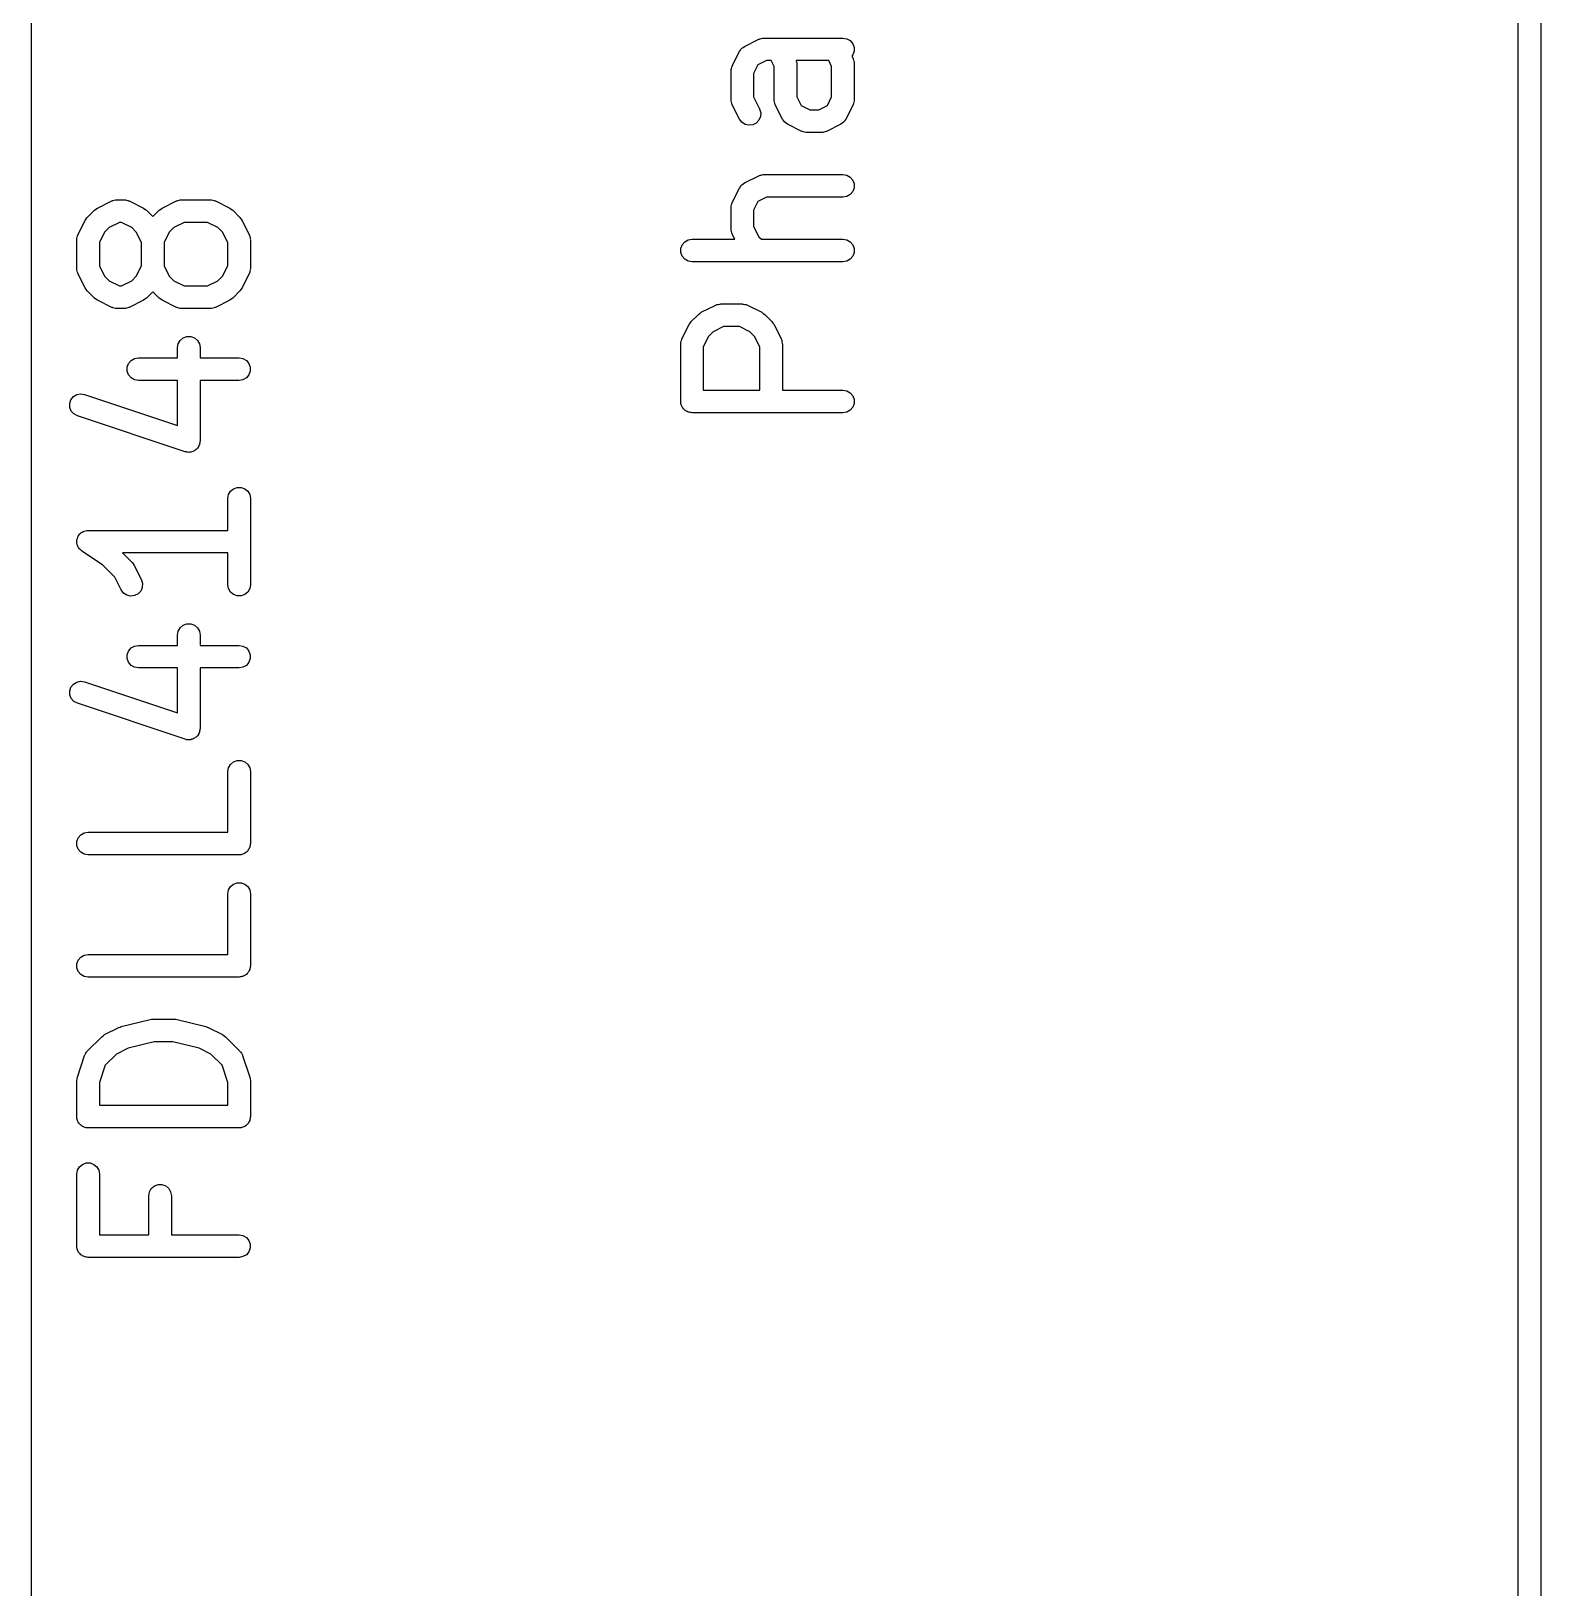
# Model space of a CAD drawing. Extents: x 1 to 57, y -99 to 45.
# Drawn here: x 24.07 to 34.08, y -23.67 to -13.36 of the extents above; entities that cross this region are included whole.
import ezdxf

# ---------------------------------------------------------------- set-up
doc = ezdxf.new("R2010")
doc.units = 0
doc.header["$MEASUREMENT"] = 0
doc.layers.add('BLACK', color=7, linetype='CONTINUOUS')

msp = doc.modelspace()

# ---------------------------------------------------------------- linework, layer by layer
at = {"layer": 'Black'}
for p, q in [((34.075, 45), (34.075, -47)), ((24.075, 44.925), (24.075, -46.925)), ((33.925, -46.925), (33.925, 44.925)), ((28.895, -13.4091), (28.8992, -13.4079)), ((28.8992, -13.4079), (28.9029, -13.4057)), ((28.9029, -13.4057), (28.9116, -13.4042)), ((28.9116, -13.4042), (28.92, -13.4017)), ((28.92, -13.4017), (28.9243, -13.4019)), ((28.9243, -13.4019), (28.9286, -13.4012)), ((28.9286, -13.4012), (29.4524, -13.4012)), ((29.4524, -13.4012), (29.478, -13.4057)), ((29.478, -13.4057), (29.5006, -13.4187)), ((28.7186, -13.5855), (28.7663, -13.4903)), ((28.7663, -13.4903), (28.7728, -13.4814)), ((28.7728, -13.4814), (28.7789, -13.4722)), ((28.7789, -13.4722), (28.7805, -13.471)), ((28.7805, -13.471), (28.7818, -13.4693)), ((28.7818, -13.4693), (28.791, -13.4633)), ((28.791, -13.4633), (28.7998, -13.4567)), ((28.7998, -13.4567), (28.895, -13.4091)), ((29.5006, -13.4187), (29.5173, -13.4387)), ((29.5173, -13.4387), (29.5262, -13.4632)), ((29.5262, -13.4892), (29.5173, -13.5137)), ((29.5262, -13.4632), (29.5262, -13.4892)), ((28.7112, -13.6105), (28.7137, -13.6021)), ((28.7115, -13.6148), (28.7112, -13.6105)), ((28.7137, -13.6021), (28.7152, -13.5934)), ((28.7152, -13.5934), (28.7174, -13.5896)), ((28.7174, -13.5896), (28.7186, -13.5855)), ((28.8892, -13.5797), (28.8607, -13.6368)), ((28.9463, -13.5512), (28.8892, -13.5797)), ((28.9775, -13.5512), (28.9463, -13.5512)), ((28.9964, -13.5891), (28.9775, -13.5512)), ((28.9964, -13.8095), (28.9964, -13.5891)), ((29.1429, -13.5512), (29.1434, -13.5544)), ((29.3584, -13.5512), (29.1429, -13.5512)), ((29.1434, -13.5544), (29.1459, -13.5629)), ((29.1459, -13.5629), (29.1457, -13.5672)), ((29.1457, -13.5672), (29.1464, -13.5714)), ((29.1464, -13.5714), (29.1464, -13.7918)), ((29.3774, -13.5891), (29.3584, -13.5512)), ((29.3774, -13.7918), (29.3774, -13.5891)), ((29.5173, -13.5137), (29.5111, -13.5211)), ((29.5111, -13.5211), (29.5195, -13.5379)), ((29.5195, -13.5379), (29.5207, -13.542)), ((29.5207, -13.542), (29.5229, -13.5458)), ((29.5229, -13.5458), (29.5244, -13.5544)), ((29.5244, -13.5544), (29.5269, -13.5629)), ((29.5269, -13.5629), (29.5266, -13.5672)), ((29.5266, -13.5672), (29.5274, -13.5714)), ((29.5274, -13.5714), (29.5274, -13.8095)), ((28.7107, -13.619), (28.7115, -13.6148)), ((28.7107, -13.8095), (28.7107, -13.619)), ((28.8607, -13.6368), (28.8607, -13.7918)), ((28.7115, -13.8138), (28.7107, -13.8095)), ((28.7112, -13.8181), (28.7115, -13.8138)), ((28.7137, -13.8265), (28.7112, -13.8181)), ((28.8607, -13.7918), (28.9004, -13.8712)), ((28.9972, -13.8138), (28.9964, -13.8095)), ((28.9969, -13.8181), (28.9972, -13.8138)), ((28.9994, -13.8265), (28.9969, -13.8181)), ((29.1464, -13.7918), (29.1749, -13.8489)), ((29.3489, -13.8489), (29.3774, -13.7918)), ((29.5269, -13.8181), (29.5244, -13.8265)), ((29.5274, -13.8095), (29.5266, -13.8138)), ((29.5266, -13.8138), (29.5269, -13.8181)), ((28.7152, -13.8352), (28.7137, -13.8265)), ((28.7174, -13.8389), (28.7152, -13.8352)), ((28.7186, -13.8431), (28.7174, -13.8389)), ((28.7663, -13.9383), (28.7186, -13.8431)), ((28.9063, -13.9222), (28.8959, -13.9461)), ((28.9004, -13.8712), (28.9078, -13.8962)), ((28.9078, -13.8962), (28.9063, -13.9222)), ((29.001, -13.8352), (28.9994, -13.8265)), ((29.0031, -13.8389), (29.001, -13.8352)), ((29.0043, -13.8431), (29.0031, -13.8389)), ((29.052, -13.9383), (29.0043, -13.8431)), ((29.1749, -13.8489), (29.232, -13.8774)), ((29.232, -13.8774), (29.2918, -13.8774)), ((29.2918, -13.8774), (29.3489, -13.8489)), ((29.5195, -13.8431), (29.4718, -13.9383)), ((29.5207, -13.8389), (29.5195, -13.8431)), ((29.5229, -13.8352), (29.5207, -13.8389)), ((29.5244, -13.8265), (29.5229, -13.8352)), ((28.7818, -13.9592), (28.7663, -13.9383)), ((28.8035, -13.9736), (28.7818, -13.9592)), ((28.8288, -13.9796), (28.8035, -13.9736)), ((28.8547, -13.9766), (28.8288, -13.9796)), ((28.878, -13.965), (28.8547, -13.9766)), ((28.8959, -13.9461), (28.878, -13.965)), ((29.0585, -13.9471), (29.052, -13.9383)), ((29.0646, -13.9563), (29.0585, -13.9471)), ((29.0662, -13.9576), (29.0646, -13.9563)), ((29.0675, -13.9592), (29.0662, -13.9576)), ((29.0767, -13.9653), (29.0675, -13.9592)), ((29.0855, -13.9718), (29.0767, -13.9653)), ((29.1807, -14.0195), (29.0855, -13.9718)), ((29.1849, -14.0207), (29.1807, -14.0195)), ((29.1886, -14.0229), (29.1849, -14.0207)), ((29.1973, -14.0244), (29.1886, -14.0229)), ((29.2057, -14.0269), (29.1973, -14.0244)), ((29.21, -14.0266), (29.2057, -14.0269)), ((29.2143, -14.0274), (29.21, -14.0266)), ((29.3138, -14.0266), (29.3095, -14.0274)), ((29.3181, -14.0269), (29.3138, -14.0266)), ((29.3265, -14.0244), (29.3181, -14.0269)), ((29.3352, -14.0229), (29.3265, -14.0244)), ((29.3389, -14.0207), (29.3352, -14.0229)), ((29.3431, -14.0195), (29.3389, -14.0207)), ((29.4383, -13.9718), (29.3431, -14.0195)), ((29.4471, -13.9653), (29.4383, -13.9718)), ((29.4563, -13.9592), (29.4471, -13.9653)), ((29.4576, -13.9576), (29.4563, -13.9592)), ((29.4592, -13.9563), (29.4576, -13.9576)), ((29.4653, -13.9471), (29.4592, -13.9563)), ((29.4718, -13.9383), (29.4653, -13.9471)), ((29.3095, -14.0274), (29.2143, -14.0274)), ((28.7998, -14.3615), (28.895, -14.3139)), ((28.895, -14.3139), (28.8992, -14.3126)), ((28.8992, -14.3126), (28.9029, -14.3105)), ((28.9029, -14.3105), (28.9116, -14.3089)), ((28.9116, -14.3089), (28.92, -14.3064)), ((28.92, -14.3064), (28.9243, -14.3067)), ((28.9243, -14.3067), (28.9286, -14.306)), ((28.9286, -14.306), (29.4524, -14.306)), ((29.4524, -14.306), (29.478, -14.3105)), ((29.478, -14.3105), (29.5006, -14.3235)), ((29.5006, -14.3235), (29.5173, -14.3435)), ((28.7186, -14.4903), (28.7663, -14.395)), ((28.7663, -14.395), (28.7728, -14.3862)), ((28.7728, -14.3862), (28.7789, -14.377)), ((28.7789, -14.377), (28.7805, -14.3758)), ((28.7805, -14.3758), (28.7818, -14.3741)), ((28.7818, -14.3741), (28.791, -14.368)), ((28.791, -14.368), (28.7998, -14.3615)), ((29.5006, -14.4384), (29.478, -14.4514)), ((29.5173, -14.4185), (29.5006, -14.4384)), ((29.5173, -14.3435), (29.5262, -14.3679)), ((29.5262, -14.394), (29.5173, -14.4185)), ((29.5262, -14.3679), (29.5262, -14.394)), ((24.447, -14.5898), (24.4946, -14.5422)), ((24.4946, -14.5422), (24.5044, -14.5353)), ((24.5044, -14.5353), (24.5141, -14.5282)), ((24.5141, -14.5282), (24.6093, -14.4805)), ((24.6093, -14.4805), (24.6135, -14.4793)), ((24.6135, -14.4793), (24.6172, -14.4771)), ((24.6172, -14.4771), (24.6259, -14.4756)), ((24.6259, -14.4756), (24.6343, -14.4731)), ((24.6343, -14.4731), (24.6386, -14.4734)), ((24.6386, -14.4734), (24.6429, -14.4726)), ((24.6429, -14.4726), (24.6905, -14.4726)), ((24.6905, -14.4726), (24.6947, -14.4734)), ((24.6947, -14.4734), (24.699, -14.4731)), ((24.699, -14.4731), (24.7075, -14.4756)), ((24.7075, -14.4756), (24.7161, -14.4771)), ((24.7161, -14.4771), (24.7199, -14.4793)), ((24.7199, -14.4793), (24.724, -14.4805)), ((24.724, -14.4805), (24.8193, -14.5282)), ((24.8193, -14.5282), (24.8289, -14.5353)), ((24.8289, -14.5353), (24.8387, -14.5422)), ((24.8387, -14.5422), (24.881, -14.5844)), ((24.881, -14.5844), (24.9232, -14.5422)), ((24.9232, -14.5422), (24.933, -14.5353)), ((24.933, -14.5353), (24.9426, -14.5282)), ((24.9426, -14.5282), (25.0379, -14.4805)), ((25.0379, -14.4805), (25.042, -14.4793)), ((25.042, -14.4793), (25.0458, -14.4771)), ((25.0458, -14.4771), (25.0544, -14.4756)), ((25.0544, -14.4756), (25.0629, -14.4731)), ((25.0629, -14.4731), (25.0672, -14.4734)), ((25.0672, -14.4734), (25.0714, -14.4726)), ((25.0714, -14.4726), (25.2619, -14.4726)), ((25.2619, -14.4726), (25.2662, -14.4734)), ((25.2662, -14.4734), (25.2705, -14.4731)), ((25.2705, -14.4731), (25.2789, -14.4756)), ((25.2789, -14.4756), (25.2876, -14.4771)), ((25.2876, -14.4771), (25.2913, -14.4793)), ((25.2913, -14.4793), (25.2954, -14.4805)), ((25.2954, -14.4805), (25.3907, -14.5282)), ((25.3907, -14.5282), (25.4003, -14.5353)), ((25.4003, -14.5353), (25.4102, -14.5422)), ((25.4102, -14.5422), (25.4578, -14.5898)), ((28.7107, -14.5238), (28.7115, -14.5195)), ((28.7107, -14.6667), (28.7107, -14.5238)), ((28.7112, -14.5152), (28.7137, -14.5068)), ((28.7115, -14.5195), (28.7112, -14.5152)), ((28.7137, -14.5068), (28.7152, -14.4982)), ((28.7152, -14.4982), (28.7174, -14.4944)), ((28.7174, -14.4944), (28.7186, -14.4903)), ((28.8892, -14.4845), (28.8607, -14.5415)), ((28.8607, -14.5415), (28.8607, -14.649)), ((28.9463, -14.456), (28.8892, -14.4845)), ((29.4524, -14.456), (28.9463, -14.456)), ((29.478, -14.4514), (29.4524, -14.456)), ((24.3853, -14.7046), (24.4329, -14.6093)), ((24.4329, -14.6093), (24.4401, -14.5997)), ((24.4401, -14.5997), (24.447, -14.5898)), ((24.6606, -14.6226), (24.592, -14.6569)), ((24.6728, -14.6226), (24.6606, -14.6226)), ((24.7413, -14.6569), (24.6728, -14.6226)), ((25.0891, -14.6226), (25.0206, -14.6569)), ((25.2442, -14.6226), (25.0891, -14.6226)), ((25.3127, -14.6569), (25.2442, -14.6226)), ((25.4578, -14.5898), (25.4647, -14.5997)), ((25.4647, -14.5997), (25.4718, -14.6093)), ((25.4718, -14.6093), (25.5195, -14.7046)), ((24.3774, -14.7381), (24.3781, -14.7338)), ((24.3774, -14.9286), (24.3774, -14.7381)), ((24.3779, -14.7295), (24.3804, -14.7211)), ((24.3781, -14.7338), (24.3779, -14.7295)), ((24.3804, -14.7211), (24.3819, -14.7124)), ((24.3819, -14.7124), (24.3841, -14.7087)), ((24.3841, -14.7087), (24.3853, -14.7046)), ((24.5616, -14.6873), (24.5274, -14.7558)), ((24.592, -14.6569), (24.5616, -14.6873)), ((24.7717, -14.6873), (24.7413, -14.6569)), ((24.806, -14.7558), (24.7717, -14.6873)), ((24.9902, -14.6873), (24.956, -14.7558)), ((25.0206, -14.6569), (24.9902, -14.6873)), ((25.3431, -14.6873), (25.3127, -14.6569)), ((25.3774, -14.7558), (25.3431, -14.6873)), ((25.5195, -14.7046), (25.5207, -14.7087)), ((25.5207, -14.7087), (25.5229, -14.7124)), ((25.5229, -14.7124), (25.5244, -14.7211)), ((25.5244, -14.7211), (25.5269, -14.7295)), ((25.5269, -14.7295), (25.5266, -14.7338)), ((25.5266, -14.7338), (25.5274, -14.7381)), ((25.5274, -14.7381), (25.5274, -14.9286)), ((28.4042, -14.7521), (28.4267, -14.739)), ((28.4267, -14.739), (28.4524, -14.7345)), ((28.4524, -14.7345), (28.7358, -14.7345)), ((28.7115, -14.6709), (28.7107, -14.6667)), ((28.7112, -14.6752), (28.7115, -14.6709)), ((28.7137, -14.6837), (28.7112, -14.6752)), ((28.7152, -14.6923), (28.7137, -14.6837)), ((28.7174, -14.6961), (28.7152, -14.6923)), ((28.7186, -14.7002), (28.7174, -14.6961)), ((28.7358, -14.7345), (28.7186, -14.7002)), ((28.8607, -14.649), (28.895, -14.7175)), ((28.895, -14.7175), (28.912, -14.7345)), ((28.912, -14.7345), (29.4524, -14.7345)), ((29.4524, -14.7345), (29.478, -14.739)), ((29.478, -14.739), (29.5006, -14.7521)), ((24.5274, -14.7558), (24.5274, -14.9109)), ((24.806, -14.9109), (24.806, -14.7558)), ((24.956, -14.7558), (24.956, -14.9109)), ((25.3774, -14.9109), (25.3774, -14.7558)), ((28.3785, -14.7965), (28.3874, -14.772)), ((28.3785, -14.8225), (28.3785, -14.7965)), ((28.3874, -14.847), (28.3785, -14.8225)), ((28.3874, -14.772), (28.4042, -14.7521)), ((28.4042, -14.867), (28.3874, -14.847)), ((29.5006, -14.7521), (29.5173, -14.772)), ((29.5173, -14.847), (29.5006, -14.867)), ((29.5173, -14.772), (29.5262, -14.7965)), ((29.5262, -14.8225), (29.5173, -14.847)), ((29.5262, -14.7965), (29.5262, -14.8225)), ((24.3781, -14.9328), (24.3774, -14.9286)), ((24.3779, -14.9371), (24.3781, -14.9328)), ((24.3804, -14.9456), (24.3779, -14.9371)), ((24.3819, -14.9542), (24.3804, -14.9456)), ((24.3841, -14.958), (24.3819, -14.9542)), ((24.5274, -14.9109), (24.5616, -14.9794)), ((24.7717, -14.9794), (24.806, -14.9109)), ((24.956, -14.9109), (24.9902, -14.9794)), ((25.3431, -14.9794), (25.3774, -14.9109)), ((25.5229, -14.9542), (25.5207, -14.958)), ((25.5244, -14.9456), (25.5229, -14.9542)), ((25.5269, -14.9371), (25.5244, -14.9456)), ((25.5274, -14.9286), (25.5266, -14.9328)), ((25.5266, -14.9328), (25.5269, -14.9371)), ((28.4267, -14.88), (28.4042, -14.867)), ((28.4524, -14.8845), (28.4267, -14.88)), ((29.4524, -14.8845), (28.4524, -14.8845)), ((29.478, -14.88), (29.4524, -14.8845)), ((29.5006, -14.867), (29.478, -14.88)), ((24.3853, -14.9621), (24.3841, -14.958)), ((24.4329, -15.0573), (24.3853, -14.9621)), ((24.4401, -15.067), (24.4329, -15.0573)), ((24.5616, -14.9794), (24.592, -15.0098)), ((24.592, -15.0098), (24.6606, -15.044)), ((24.6606, -15.044), (24.6728, -15.044)), ((24.6728, -15.044), (24.7413, -15.0098)), ((24.7413, -15.0098), (24.7717, -14.9794)), ((24.9902, -14.9794), (25.0206, -15.0098)), ((25.0206, -15.0098), (25.0891, -15.044)), ((25.0891, -15.044), (25.2442, -15.044)), ((25.2442, -15.044), (25.3127, -15.0098)), ((25.3127, -15.0098), (25.3431, -14.9794)), ((25.4718, -15.0573), (25.4647, -15.067)), ((25.5195, -14.9621), (25.4718, -15.0573)), ((25.5207, -14.958), (25.5195, -14.9621)), ((24.447, -15.0768), (24.4401, -15.067)), ((24.4946, -15.1245), (24.447, -15.0768)), ((24.5044, -15.1313), (24.4946, -15.1245)), ((24.5141, -15.1385), (24.5044, -15.1313)), ((24.6093, -15.1861), (24.5141, -15.1385)), ((24.8193, -15.1385), (24.724, -15.1861)), ((24.8289, -15.1313), (24.8193, -15.1385)), ((24.8387, -15.1245), (24.8289, -15.1313)), ((24.881, -15.0823), (24.8387, -15.1245)), ((24.9232, -15.1245), (24.881, -15.0823)), ((24.933, -15.1313), (24.9232, -15.1245)), ((24.9426, -15.1385), (24.933, -15.1313)), ((25.0379, -15.1861), (24.9426, -15.1385)), ((25.3907, -15.1385), (25.2954, -15.1861)), ((25.4003, -15.1313), (25.3907, -15.1385)), ((25.4102, -15.1245), (25.4003, -15.1313)), ((25.4578, -15.0768), (25.4102, -15.1245)), ((25.4647, -15.067), (25.4578, -15.0768)), ((24.6135, -15.1874), (24.6093, -15.1861)), ((24.6172, -15.1895), (24.6135, -15.1874)), ((24.6259, -15.191), (24.6172, -15.1895)), ((24.6343, -15.1936), (24.6259, -15.191)), ((24.6386, -15.1933), (24.6343, -15.1936)), ((24.6429, -15.194), (24.6386, -15.1933)), ((24.6905, -15.194), (24.6429, -15.194)), ((24.6947, -15.1933), (24.6905, -15.194)), ((24.699, -15.1936), (24.6947, -15.1933)), ((24.7075, -15.1911), (24.699, -15.1936)), ((24.7161, -15.1895), (24.7075, -15.1911)), ((24.7199, -15.1874), (24.7161, -15.1895)), ((24.724, -15.1861), (24.7199, -15.1874)), ((25.042, -15.1874), (25.0379, -15.1861)), ((25.0458, -15.1895), (25.042, -15.1874)), ((25.0544, -15.1911), (25.0458, -15.1895)), ((25.0629, -15.1936), (25.0544, -15.1911)), ((25.0672, -15.1933), (25.0629, -15.1936)), ((25.0714, -15.194), (25.0672, -15.1933)), ((25.2619, -15.194), (25.0714, -15.194)), ((25.2662, -15.1933), (25.2619, -15.194)), ((25.2705, -15.1936), (25.2662, -15.1933)), ((25.2789, -15.1911), (25.2705, -15.1936)), ((25.2876, -15.1895), (25.2789, -15.1911)), ((25.2913, -15.1874), (25.2876, -15.1895)), ((25.2954, -15.1861), (25.2913, -15.1874)), ((28.447, -15.2803), (28.4946, -15.2327)), ((28.4946, -15.2327), (28.5044, -15.2258)), ((28.5044, -15.2258), (28.5141, -15.2186)), ((28.5141, -15.2186), (28.6093, -15.171)), ((28.6093, -15.171), (28.6135, -15.1698)), ((28.6135, -15.1698), (28.6172, -15.1676)), ((28.6172, -15.1676), (28.6259, -15.1661)), ((28.6259, -15.1661), (28.6343, -15.1636)), ((28.6343, -15.1636), (28.6386, -15.1638)), ((28.6386, -15.1638), (28.6429, -15.1631)), ((28.6429, -15.1631), (28.7857, -15.1631)), ((28.7857, -15.1631), (28.79, -15.1638)), ((28.79, -15.1638), (28.7943, -15.1636)), ((28.7943, -15.1636), (28.8027, -15.1661)), ((28.8027, -15.1661), (28.8114, -15.1676)), ((28.8114, -15.1676), (28.8151, -15.1698)), ((28.8151, -15.1698), (28.8193, -15.171)), ((28.8193, -15.171), (28.9145, -15.2186)), ((28.9145, -15.2186), (28.9242, -15.2258)), ((28.9242, -15.2258), (28.934, -15.2327)), ((28.934, -15.2327), (28.9816, -15.2803)), ((28.3853, -15.395), (28.4329, -15.2998)), ((28.4329, -15.2998), (28.4401, -15.2901)), ((28.4401, -15.2901), (28.447, -15.2803)), ((28.592, -15.3474), (28.5616, -15.3778)), ((28.6606, -15.3131), (28.592, -15.3474)), ((28.768, -15.3131), (28.6606, -15.3131)), ((28.8365, -15.3474), (28.768, -15.3131)), ((28.8669, -15.3778), (28.8365, -15.3474)), ((28.9816, -15.2803), (28.9885, -15.2901)), ((28.9885, -15.2901), (28.9957, -15.2998)), ((28.9957, -15.2998), (29.0433, -15.395)), ((25.044, -15.4524), (25.0486, -15.4267)), ((25.044, -15.5202), (25.044, -15.4524)), ((25.0486, -15.4267), (25.0616, -15.4042)), ((25.0616, -15.4042), (25.0815, -15.3874)), ((25.0815, -15.3874), (25.106, -15.3785)), ((25.106, -15.3785), (25.1321, -15.3785)), ((25.1321, -15.3785), (25.1565, -15.3874)), ((25.1565, -15.3874), (25.1765, -15.4042)), ((25.1765, -15.4042), (25.1895, -15.4267)), ((25.1895, -15.4267), (25.194, -15.4524)), ((25.194, -15.4524), (25.194, -15.5202)), ((28.3774, -15.4286), (28.3781, -15.4243)), ((28.3774, -15.8095), (28.3774, -15.4286)), ((28.3779, -15.42), (28.3804, -15.4116)), ((28.3781, -15.4243), (28.3779, -15.42)), ((28.3804, -15.4116), (28.3819, -15.4029)), ((28.3819, -15.4029), (28.3841, -15.3992)), ((28.3841, -15.3992), (28.3853, -15.395)), ((28.5616, -15.3778), (28.5274, -15.4463)), ((28.5274, -15.4463), (28.5274, -15.7345)), ((28.9012, -15.4463), (28.8669, -15.3778)), ((28.9012, -15.7345), (28.9012, -15.4463)), ((29.0433, -15.395), (29.0445, -15.3992)), ((29.0445, -15.3992), (29.0467, -15.4029)), ((29.0467, -15.4029), (29.0482, -15.4116)), ((29.0482, -15.4116), (29.0507, -15.42)), ((29.0507, -15.42), (29.0504, -15.4243)), ((29.0504, -15.4243), (29.0512, -15.4286)), ((29.0512, -15.4286), (29.0512, -15.7345)), ((24.7119, -15.5822), (24.7208, -15.5577)), ((24.7208, -15.5577), (24.7375, -15.5378)), ((24.7375, -15.5378), (24.7601, -15.5248)), ((24.7601, -15.5248), (24.7857, -15.5202)), ((24.7857, -15.5202), (25.044, -15.5202)), ((25.194, -15.5202), (25.4524, -15.5202)), ((25.4524, -15.5202), (25.478, -15.5248)), ((25.478, -15.5248), (25.5006, -15.5378)), ((25.5006, -15.5378), (25.5173, -15.5577)), ((25.5173, -15.5577), (25.5262, -15.5822)), ((24.7119, -15.6083), (24.7119, -15.5822)), ((24.7208, -15.6327), (24.7119, -15.6083)), ((24.7375, -15.6527), (24.7208, -15.6327)), ((24.7601, -15.6657), (24.7375, -15.6527)), ((24.7857, -15.6702), (24.7601, -15.6657)), ((25.044, -15.6702), (24.7857, -15.6702)), ((25.044, -15.9674), (25.044, -15.6702)), ((25.4524, -15.6702), (25.194, -15.6702)), ((25.194, -15.6702), (25.194, -16.0714)), ((25.478, -15.6657), (25.4524, -15.6702)), ((25.5006, -15.6527), (25.478, -15.6657)), ((25.5173, -15.6327), (25.5006, -15.6527)), ((25.5262, -15.6083), (25.5173, -15.6327)), ((25.5262, -15.5822), (25.5262, -15.6083)), ((24.3388, -15.7976), (24.355, -15.7772)), ((24.355, -15.7772), (24.3772, -15.7636)), ((24.3772, -15.7636), (24.4027, -15.7584)), ((24.4027, -15.7584), (24.4285, -15.7622)), ((24.4285, -15.7622), (25.044, -15.9674)), ((28.5274, -15.7345), (28.9012, -15.7345)), ((29.0512, -15.7345), (29.4524, -15.7345)), ((29.4524, -15.7345), (29.478, -15.739)), ((29.478, -15.739), (29.5006, -15.7521)), ((29.5006, -15.7521), (29.5173, -15.772)), ((29.5173, -15.772), (29.5262, -15.7965)), ((24.3306, -15.8223), (24.3388, -15.7976)), ((24.3313, -15.8484), (24.3306, -15.8223)), ((24.3409, -15.8726), (24.3313, -15.8484)), ((24.3581, -15.8921), (24.3409, -15.8726)), ((28.3785, -15.816), (28.3774, -15.8095)), ((28.3785, -15.8225), (28.3785, -15.816)), ((28.3808, -15.8287), (28.3785, -15.8225)), ((28.3819, -15.8352), (28.3808, -15.8287)), ((28.3852, -15.8409), (28.3819, -15.8352)), ((28.3874, -15.847), (28.3852, -15.8409)), ((28.3916, -15.8521), (28.3874, -15.847)), ((28.3949, -15.8577), (28.3916, -15.8521)), ((28.4, -15.862), (28.3949, -15.8577)), ((28.4042, -15.867), (28.4, -15.862)), ((28.4099, -15.8703), (28.4042, -15.867)), ((28.4149, -15.8745), (28.4099, -15.8703)), ((28.421, -15.8767), (28.4149, -15.8745)), ((28.4267, -15.88), (28.421, -15.8767)), ((28.4332, -15.8811), (28.4267, -15.88)), ((28.4394, -15.8834), (28.4332, -15.8811)), ((28.4459, -15.8834), (28.4394, -15.8834)), ((28.4524, -15.8845), (28.4459, -15.8834)), ((29.478, -15.88), (29.4524, -15.8845)), ((29.5006, -15.867), (29.478, -15.88)), ((29.5173, -15.847), (29.5006, -15.867)), ((29.5262, -15.8225), (29.5173, -15.847)), ((29.5262, -15.7965), (29.5262, -15.8225)), ((24.381, -15.9045), (24.3581, -15.8921)), ((25.0953, -16.1426), (24.381, -15.9045)), ((29.4524, -15.8845), (28.4524, -15.8845)), ((25.1908, -16.0896), (25.1895, -16.0971)), ((25.1932, -16.0824), (25.1908, -16.0896)), ((25.194, -16.0714), (25.1931, -16.0769)), ((25.1931, -16.0769), (25.1932, -16.0824)), ((25.1008, -16.1434), (25.0953, -16.1426)), ((25.106, -16.1453), (25.1008, -16.1434)), ((25.1136, -16.1453), (25.106, -16.1453)), ((25.1211, -16.1464), (25.1136, -16.1453)), ((25.1265, -16.1453), (25.1211, -16.1464)), ((25.1321, -16.1453), (25.1265, -16.1453)), ((25.1392, -16.1427), (25.1321, -16.1453)), ((25.1466, -16.1412), (25.1392, -16.1427)), ((25.1513, -16.1383), (25.1466, -16.1412)), ((25.1565, -16.1364), (25.1513, -16.1383)), ((25.1624, -16.1315), (25.1565, -16.1364)), ((25.1688, -16.1275), (25.1624, -16.1315)), ((25.1723, -16.1232), (25.1688, -16.1275)), ((25.1765, -16.1196), (25.1723, -16.1232)), ((25.1803, -16.1131), (25.1765, -16.1196)), ((25.185, -16.1071), (25.1803, -16.1131)), ((25.1868, -16.1019), (25.185, -16.1071)), ((25.1895, -16.0971), (25.1868, -16.1019)), ((25.3949, -16.4042), (25.4149, -16.3874)), ((25.4149, -16.3874), (25.4394, -16.3785)), ((25.4394, -16.3785), (25.4654, -16.3785)), ((25.4654, -16.3785), (25.4899, -16.3874)), ((25.4899, -16.3874), (25.5098, -16.4042)), ((25.3774, -16.4524), (25.3819, -16.4267)), ((25.3774, -16.6631), (25.3774, -16.4524)), ((25.3819, -16.4267), (25.3949, -16.4042)), ((25.5098, -16.4042), (25.5229, -16.4267)), ((25.5229, -16.4267), (25.5274, -16.4524)), ((25.5274, -16.4524), (25.5274, -17.0238)), ((24.3816, -16.7167), (24.3837, -16.708)), ((24.3837, -16.708), (24.386, -16.7045)), ((24.386, -16.7045), (24.3874, -16.7006)), ((24.3874, -16.7006), (24.3932, -16.6937)), ((24.3932, -16.6937), (24.3981, -16.6863)), ((24.3981, -16.6863), (24.4015, -16.6838)), ((24.4015, -16.6838), (24.4042, -16.6806)), ((24.4042, -16.6806), (24.4119, -16.6762)), ((24.4119, -16.6762), (24.4191, -16.6709)), ((24.4191, -16.6709), (24.4231, -16.6697)), ((24.4231, -16.6697), (24.4267, -16.6676)), ((24.4267, -16.6676), (24.4355, -16.6661)), ((24.4355, -16.6661), (24.4441, -16.6636)), ((24.4441, -16.6636), (24.4483, -16.6638)), ((24.4483, -16.6638), (24.4524, -16.6631)), ((24.4524, -16.6631), (25.3774, -16.6631)), ((24.3775, -16.7333), (24.3785, -16.7292)), ((24.3785, -16.7422), (24.3775, -16.7333)), ((24.3785, -16.7251), (24.3816, -16.7167)), ((24.3785, -16.7292), (24.3785, -16.7251)), ((24.3785, -16.7511), (24.3785, -16.7422)), ((24.3799, -16.755), (24.3785, -16.7511)), ((24.3804, -16.7592), (24.3799, -16.755)), ((24.3844, -16.7672), (24.3804, -16.7592)), ((24.3874, -16.7756), (24.3844, -16.7672)), ((24.3901, -16.7788), (24.3874, -16.7756)), ((24.3919, -16.7825), (24.3901, -16.7788)), ((24.3984, -16.7887), (24.3919, -16.7825)), ((24.4042, -16.7955), (24.3984, -16.7887)), ((24.4078, -16.7976), (24.4042, -16.7955)), ((24.4108, -16.8005), (24.4078, -16.7976)), ((24.5475, -16.8916), (24.4108, -16.8005)), ((24.6288, -16.973), (24.5475, -16.8916)), ((25.3774, -16.8131), (24.6811, -16.8131)), ((24.6811, -16.8131), (24.7435, -16.8755)), ((24.7435, -16.8755), (24.7504, -16.8854)), ((24.7504, -16.8854), (24.7576, -16.895)), ((24.7576, -16.895), (24.8052, -16.9903)), ((25.3774, -17.0238), (25.3774, -16.8131)), ((24.671, -17.0573), (24.6288, -16.973)), ((24.8052, -16.9903), (24.8126, -17.0152)), ((24.8126, -17.0152), (24.811, -17.0412)), ((24.6865, -17.0783), (24.671, -17.0573)), ((24.7083, -17.0926), (24.6865, -17.0783)), ((24.7336, -17.0987), (24.7083, -17.0926)), ((24.7595, -17.0957), (24.7336, -17.0987)), ((24.7828, -17.084), (24.7595, -17.0957)), ((24.8007, -17.0651), (24.7828, -17.084)), ((24.811, -17.0412), (24.8007, -17.0651)), ((25.3819, -17.0495), (25.3774, -17.0238)), ((25.3949, -17.072), (25.3819, -17.0495)), ((25.4149, -17.0888), (25.3949, -17.072)), ((25.4394, -17.0977), (25.4149, -17.0888)), ((25.4654, -17.0977), (25.4394, -17.0977)), ((25.4899, -17.0888), (25.4654, -17.0977)), ((25.5098, -17.072), (25.4899, -17.0888)), ((25.5229, -17.0495), (25.5098, -17.072)), ((25.5274, -17.0238), (25.5229, -17.0495)), ((25.0486, -17.3315), (25.0616, -17.3089)), ((25.0616, -17.3089), (25.0815, -17.2922)), ((25.0815, -17.2922), (25.106, -17.2833)), ((25.106, -17.2833), (25.1321, -17.2833)), ((25.1321, -17.2833), (25.1565, -17.2922)), ((25.1565, -17.2922), (25.1765, -17.3089)), ((25.1765, -17.3089), (25.1895, -17.3315)), ((24.7375, -17.4425), (24.7601, -17.4295)), ((24.7601, -17.4295), (24.7857, -17.425)), ((24.7857, -17.425), (25.044, -17.425)), ((25.044, -17.3571), (25.0486, -17.3315)), ((25.044, -17.425), (25.044, -17.3571)), ((25.1895, -17.3315), (25.194, -17.3571)), ((25.194, -17.3571), (25.194, -17.425)), ((25.194, -17.425), (25.4524, -17.425)), ((25.4524, -17.425), (25.478, -17.4295)), ((25.478, -17.4295), (25.5006, -17.4425)), ((24.7119, -17.487), (24.7208, -17.4625)), ((24.7119, -17.513), (24.7119, -17.487)), ((24.7208, -17.5375), (24.7119, -17.513)), ((24.7208, -17.4625), (24.7375, -17.4425)), ((25.5006, -17.4425), (25.5173, -17.4625)), ((25.5173, -17.4625), (25.5262, -17.487)), ((25.5262, -17.513), (25.5173, -17.5375)), ((25.5262, -17.487), (25.5262, -17.513)), ((24.7375, -17.5575), (24.7208, -17.5375)), ((24.7601, -17.5705), (24.7375, -17.5575)), ((24.7857, -17.575), (24.7601, -17.5705)), ((25.044, -17.575), (24.7857, -17.575)), ((25.044, -17.8721), (25.044, -17.575)), ((25.4524, -17.575), (25.194, -17.575)), ((25.194, -17.575), (25.194, -17.9762)), ((25.478, -17.5705), (25.4524, -17.575)), ((25.5006, -17.5575), (25.478, -17.5705)), ((25.5173, -17.5375), (25.5006, -17.5575)), ((24.3306, -17.7271), (24.3388, -17.7024)), ((24.3313, -17.7531), (24.3306, -17.7271)), ((24.3388, -17.7024), (24.355, -17.682)), ((24.355, -17.682), (24.3772, -17.6683)), ((24.3772, -17.6683), (24.4027, -17.6631)), ((24.4027, -17.6631), (24.4285, -17.6669)), ((24.4285, -17.6669), (25.044, -17.8721)), ((24.3409, -17.7774), (24.3313, -17.7531)), ((24.3581, -17.7968), (24.3409, -17.7774)), ((24.381, -17.8092), (24.3581, -17.7968)), ((25.0953, -18.0473), (24.381, -17.8092)), ((25.1008, -18.0482), (25.0953, -18.0473)), ((25.106, -18.0501), (25.1008, -18.0482)), ((25.1392, -18.0475), (25.1321, -18.0501)), ((25.1466, -18.0459), (25.1392, -18.0475)), ((25.1513, -18.043), (25.1466, -18.0459)), ((25.1565, -18.0411), (25.1513, -18.043)), ((25.1624, -18.0363), (25.1565, -18.0411)), ((25.1688, -18.0323), (25.1624, -18.0363)), ((25.1723, -18.028), (25.1688, -18.0323)), ((25.1765, -18.0244), (25.1723, -18.028)), ((25.1803, -18.0178), (25.1765, -18.0244)), ((25.185, -18.0119), (25.1803, -18.0178)), ((25.1868, -18.0066), (25.185, -18.0119)), ((25.1895, -18.0018), (25.1868, -18.0066)), ((25.1908, -17.9944), (25.1895, -18.0018)), ((25.1932, -17.9872), (25.1908, -17.9944)), ((25.194, -17.9762), (25.1931, -17.9816)), ((25.1931, -17.9816), (25.1932, -17.9872)), ((25.1136, -18.0501), (25.106, -18.0501)), ((25.1211, -18.0512), (25.1136, -18.0501)), ((25.1265, -18.0501), (25.1211, -18.0512)), ((25.1321, -18.0501), (25.1265, -18.0501)), ((25.3774, -18.2619), (25.3819, -18.2363)), ((25.3819, -18.2363), (25.3949, -18.2137)), ((25.3949, -18.2137), (25.4149, -18.197)), ((25.4149, -18.197), (25.4394, -18.188)), ((25.4394, -18.188), (25.4654, -18.188)), ((25.4654, -18.188), (25.4899, -18.197)), ((25.4899, -18.197), (25.5098, -18.2137)), ((25.5098, -18.2137), (25.5229, -18.2363)), ((25.5229, -18.2363), (25.5274, -18.2619)), ((25.3774, -18.6631), (25.3774, -18.2619)), ((25.5274, -18.2619), (25.5274, -18.7381)), ((24.4042, -18.6806), (24.4267, -18.6676)), ((24.4267, -18.6676), (24.4524, -18.6631)), ((24.4524, -18.6631), (25.3774, -18.6631)), ((24.3785, -18.7251), (24.3874, -18.7006)), ((24.3785, -18.7511), (24.3785, -18.7251)), ((24.3874, -18.7756), (24.3785, -18.7511)), ((24.3874, -18.7006), (24.4042, -18.6806)), ((25.5196, -18.7694), (25.5173, -18.7756)), ((25.5229, -18.7637), (25.5196, -18.7694)), ((25.524, -18.7573), (25.5229, -18.7637)), ((25.5262, -18.7511), (25.524, -18.7573)), ((25.5274, -18.7381), (25.5262, -18.7446)), ((25.5262, -18.7446), (25.5262, -18.7511)), ((24.4042, -18.7955), (24.3874, -18.7756)), ((24.4267, -18.8086), (24.4042, -18.7955)), ((24.4524, -18.8131), (24.4267, -18.8086)), ((25.4524, -18.8131), (24.4524, -18.8131)), ((25.4588, -18.812), (25.4524, -18.8131)), ((25.4654, -18.812), (25.4588, -18.812)), ((25.4716, -18.8097), (25.4654, -18.812)), ((25.478, -18.8086), (25.4716, -18.8097)), ((25.4837, -18.8053), (25.478, -18.8086)), ((25.4899, -18.803), (25.4837, -18.8053)), ((25.4949, -18.7988), (25.4899, -18.803)), ((25.5006, -18.7955), (25.4949, -18.7988)), ((25.5048, -18.7905), (25.5006, -18.7955)), ((25.5098, -18.7863), (25.5048, -18.7905)), ((25.5131, -18.7806), (25.5098, -18.7863)), ((25.5173, -18.7756), (25.5131, -18.7806)), ((25.3774, -19.0714), (25.3819, -19.0458)), ((25.3774, -19.4726), (25.3774, -19.0714)), ((25.3819, -19.0458), (25.3949, -19.0232)), ((25.3949, -19.0232), (25.4149, -19.0065)), ((25.4149, -19.0065), (25.4394, -18.9976)), ((25.4394, -18.9976), (25.4654, -18.9976)), ((25.4654, -18.9976), (25.4899, -19.0065)), ((25.4899, -19.0065), (25.5098, -19.0232)), ((25.5098, -19.0232), (25.5229, -19.0458)), ((25.5229, -19.0458), (25.5274, -19.0714)), ((25.5274, -19.0714), (25.5274, -19.5476)), ((24.3874, -19.5101), (24.4042, -19.4902)), ((24.4042, -19.4902), (24.4267, -19.4771)), ((24.4267, -19.4771), (24.4524, -19.4726)), ((24.4524, -19.4726), (25.3774, -19.4726)), ((24.3785, -19.5346), (24.3874, -19.5101)), ((24.3785, -19.5606), (24.3785, -19.5346)), ((24.3874, -19.5851), (24.3785, -19.5606)), ((24.4042, -19.6051), (24.3874, -19.5851)), ((25.5098, -19.5958), (25.5048, -19.6)), ((25.5131, -19.5901), (25.5098, -19.5958)), ((25.5173, -19.5851), (25.5131, -19.5901)), ((25.5196, -19.579), (25.5173, -19.5851)), ((25.5229, -19.5733), (25.5196, -19.579)), ((25.524, -19.5668), (25.5229, -19.5733)), ((25.5262, -19.5606), (25.524, -19.5668)), ((25.5274, -19.5476), (25.5262, -19.5541)), ((25.5262, -19.5541), (25.5262, -19.5606)), ((24.4267, -19.6181), (24.4042, -19.6051)), ((24.4524, -19.6226), (24.4267, -19.6181)), ((25.4524, -19.6226), (24.4524, -19.6226)), ((25.4588, -19.6215), (25.4524, -19.6226)), ((25.4654, -19.6215), (25.4588, -19.6215)), ((25.4716, -19.6192), (25.4654, -19.6215)), ((25.478, -19.6181), (25.4716, -19.6192)), ((25.4837, -19.6148), (25.478, -19.6181)), ((25.4899, -19.6126), (25.4837, -19.6148)), ((25.4949, -19.6084), (25.4899, -19.6126)), ((25.5006, -19.6051), (25.4949, -19.6084)), ((25.5048, -19.6), (25.5006, -19.6051)), ((24.6723, -19.951), (24.8628, -19.9034)), ((24.8628, -19.9034), (24.8719, -19.9028)), ((24.8719, -19.9028), (24.881, -19.9012)), ((24.881, -19.9012), (25.0238, -19.9012)), ((25.0238, -19.9012), (25.0328, -19.9028)), ((25.0328, -19.9028), (25.042, -19.9034)), ((25.042, -19.9034), (25.2325, -19.951)), ((24.552, -20.0115), (24.5617, -20.0043)), ((24.5617, -20.0043), (24.6569, -19.9567)), ((24.6569, -19.9567), (24.6648, -19.9544)), ((24.6648, -19.9544), (24.6723, -19.951)), ((25.2325, -19.951), (25.24, -19.9544)), ((25.24, -19.9544), (25.2478, -19.9567)), ((25.2478, -19.9567), (25.3431, -20.0043)), ((25.3431, -20.0043), (25.3527, -20.0115)), ((24.447, -20.1136), (24.5422, -20.0184)), ((24.5422, -20.0184), (24.552, -20.0115)), ((24.7167, -20.0946), (24.6397, -20.1331)), ((24.8902, -20.0512), (24.7167, -20.0946)), ((25.0146, -20.0512), (24.8902, -20.0512)), ((25.1881, -20.0946), (25.0146, -20.0512)), ((25.2651, -20.1331), (25.1881, -20.0946)), ((25.3527, -20.0115), (25.3626, -20.0184)), ((25.3626, -20.0184), (25.4578, -20.1136)), ((24.3812, -20.2858), (24.4288, -20.1429)), ((24.4288, -20.1429), (24.4309, -20.1391)), ((24.4309, -20.1391), (24.432, -20.135)), ((24.432, -20.135), (24.4371, -20.1278)), ((24.4371, -20.1278), (24.4413, -20.12)), ((24.4413, -20.12), (24.4445, -20.1172)), ((24.4445, -20.1172), (24.447, -20.1136)), ((24.5656, -20.2072), (24.5274, -20.3217)), ((24.6397, -20.1331), (24.5656, -20.2072)), ((25.3392, -20.2072), (25.2651, -20.1331)), ((25.3774, -20.3217), (25.3392, -20.2072)), ((25.4578, -20.1136), (25.4603, -20.1172)), ((25.4603, -20.1172), (25.4635, -20.12)), ((25.4635, -20.12), (25.4677, -20.1278)), ((25.4677, -20.1278), (25.4727, -20.135)), ((25.4727, -20.135), (25.4739, -20.1391)), ((25.4739, -20.1391), (25.4759, -20.1429)), ((25.4759, -20.1429), (25.5235, -20.2858)), ((24.3774, -20.3095), (24.3795, -20.2977)), ((24.3774, -20.5476), (24.3774, -20.3095)), ((24.3795, -20.2977), (24.3812, -20.2858)), ((25.5235, -20.2858), (25.5253, -20.2977)), ((25.5253, -20.2977), (25.5274, -20.3095)), ((25.5274, -20.3095), (25.5274, -20.5476)), ((24.5274, -20.3217), (24.5274, -20.4726)), ((25.3774, -20.4726), (25.3774, -20.3217)), ((24.5274, -20.4726), (25.3774, -20.4726)), ((24.3785, -20.5541), (24.3774, -20.5476)), ((24.3785, -20.5606), (24.3785, -20.5541)), ((24.3808, -20.5668), (24.3785, -20.5606)), ((24.3819, -20.5733), (24.3808, -20.5668)), ((24.3852, -20.579), (24.3819, -20.5733)), ((24.3874, -20.5851), (24.3852, -20.579)), ((24.3916, -20.5901), (24.3874, -20.5851)), ((24.3949, -20.5958), (24.3916, -20.5901)), ((24.4, -20.6), (24.3949, -20.5958)), ((24.4042, -20.6051), (24.4, -20.6)), ((24.4099, -20.6084), (24.4042, -20.6051)), ((24.4149, -20.6126), (24.4099, -20.6084)), ((24.421, -20.6148), (24.4149, -20.6126)), ((24.4267, -20.6181), (24.421, -20.6148)), ((24.4332, -20.6192), (24.4267, -20.6181)), ((24.4394, -20.6215), (24.4332, -20.6192)), ((24.4459, -20.6215), (24.4394, -20.6215)), ((24.4524, -20.6226), (24.4459, -20.6215)), ((25.4524, -20.6226), (24.4524, -20.6226)), ((25.4588, -20.6215), (25.4524, -20.6226)), ((25.4654, -20.6215), (25.4588, -20.6215)), ((25.4716, -20.6192), (25.4654, -20.6215)), ((25.478, -20.6181), (25.4716, -20.6192)), ((25.4837, -20.6148), (25.478, -20.6181)), ((25.4899, -20.6126), (25.4837, -20.6148)), ((25.4949, -20.6084), (25.4899, -20.6126)), ((25.5006, -20.6051), (25.4949, -20.6084)), ((25.5048, -20.6), (25.5006, -20.6051)), ((25.5098, -20.5958), (25.5048, -20.6)), ((25.5131, -20.5901), (25.5098, -20.5958)), ((25.5173, -20.5851), (25.5131, -20.5901)), ((25.5196, -20.579), (25.5173, -20.5851)), ((25.5229, -20.5733), (25.5196, -20.579)), ((25.524, -20.5668), (25.5229, -20.5733)), ((25.5262, -20.5606), (25.524, -20.5668)), ((25.5274, -20.5476), (25.5262, -20.5541)), ((25.5262, -20.5541), (25.5262, -20.5606)), ((24.3774, -20.9286), (24.3819, -20.9029)), ((24.3774, -21.4048), (24.3774, -20.9286)), ((24.3819, -20.9029), (24.3949, -20.8804)), ((24.3949, -20.8804), (24.4149, -20.8636)), ((24.4149, -20.8636), (24.4394, -20.8547)), ((24.4394, -20.8547), (24.4654, -20.8547)), ((24.4654, -20.8547), (24.4899, -20.8636)), ((24.4899, -20.8636), (24.5098, -20.8804)), ((24.5098, -20.8804), (24.5229, -20.9029)), ((24.5229, -20.9029), (24.5274, -20.9286)), ((24.5274, -20.9286), (24.5274, -21.3298)), ((24.8581, -21.0458), (24.8711, -21.0232)), ((24.8711, -21.0232), (24.8911, -21.0065)), ((24.8911, -21.0065), (24.9155, -20.9976)), ((24.9155, -20.9976), (24.9416, -20.9976)), ((24.9416, -20.9976), (24.9661, -21.0065)), ((24.9661, -21.0065), (24.986, -21.0232)), ((24.986, -21.0232), (24.999, -21.0458)), ((24.8536, -21.0714), (24.8581, -21.0458)), ((24.8536, -21.3298), (24.8536, -21.0714)), ((24.999, -21.0458), (25.0036, -21.0714)), ((25.0036, -21.0714), (25.0036, -21.3298)), ((24.5274, -21.3298), (24.8536, -21.3298)), ((25.0036, -21.3298), (25.4524, -21.3298)), ((25.4524, -21.3298), (25.478, -21.3343)), ((25.478, -21.3343), (25.5006, -21.3473)), ((25.5006, -21.3473), (25.5173, -21.3673)), ((24.3785, -21.4112), (24.3774, -21.4048)), ((24.3785, -21.4178), (24.3785, -21.4112)), ((24.3808, -21.424), (24.3785, -21.4178)), ((24.3819, -21.4304), (24.3808, -21.424)), ((24.3852, -21.4361), (24.3819, -21.4304)), ((24.3874, -21.4423), (24.3852, -21.4361)), ((24.3916, -21.4473), (24.3874, -21.4423)), ((24.3949, -21.453), (24.3916, -21.4473)), ((24.4, -21.4572), (24.3949, -21.453)), ((25.5173, -21.4423), (25.5006, -21.4622)), ((25.5173, -21.3673), (25.5262, -21.3917)), ((25.5262, -21.4178), (25.5173, -21.4423)), ((25.5262, -21.3917), (25.5262, -21.4178)), ((24.4042, -21.4622), (24.4, -21.4572)), ((24.4099, -21.4655), (24.4042, -21.4622)), ((24.4149, -21.4697), (24.4099, -21.4655)), ((24.421, -21.472), (24.4149, -21.4697)), ((24.4267, -21.4752), (24.421, -21.472)), ((24.4332, -21.4764), (24.4267, -21.4752)), ((24.4394, -21.4786), (24.4332, -21.4764)), ((24.4459, -21.4786), (24.4394, -21.4786)), ((24.4524, -21.4798), (24.4459, -21.4786)), ((25.4524, -21.4798), (24.4524, -21.4798)), ((25.478, -21.4752), (25.4524, -21.4798)), ((25.5006, -21.4622), (25.478, -21.4752))]:
    msp.add_line(p, q, dxfattribs=at)

doc.saveas('drawing.dxf')
